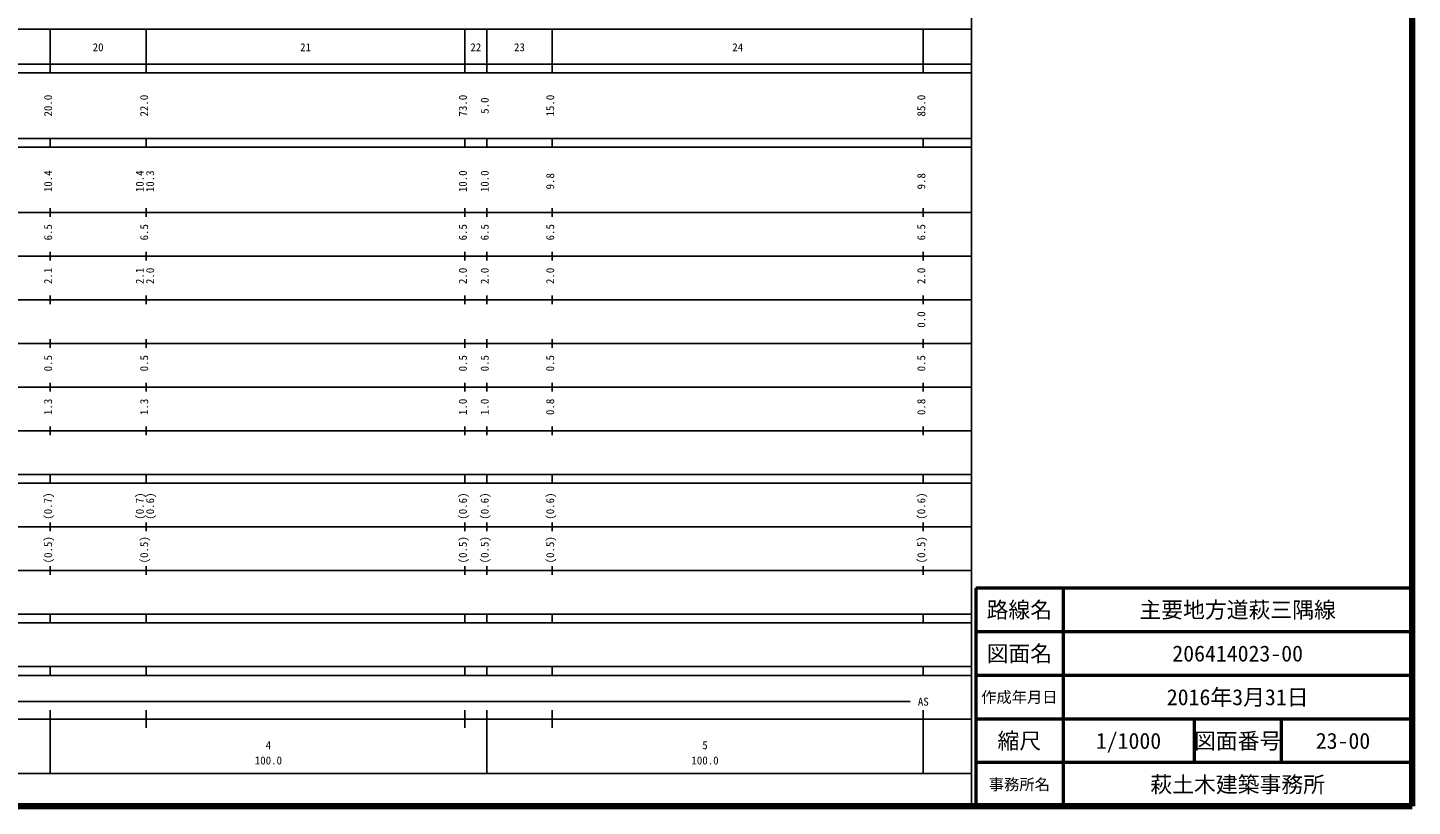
# Model space of a CAD drawing. Units: millimetres on the paper, enlarged 1000 times. Extents: x 40000 to 680000, y 20000 to 380000.
# Drawn here: x 362869 to 680000, y 20000 to 198357 of the extents above; entities that cross this region are included whole.
import ezdxf
from ezdxf.enums import TextEntityAlignment as Align

# ---------------------------------------------------------------- set-up
doc = ezdxf.new("R2010")
doc.units = ezdxf.units.MM
doc.header["$LTSCALE"] = 1000
for name, color, linetype, lineweight in [('M-TTL', 2, 'Continuous', 140), ('M-TTL-BAND', 7, 'Continuous', 25), ('M-TTL-FRAM', 2, 'Continuous', 50), ('M-TTL-LINE', 7, 'Continuous', 50)]:
    doc.layers.add(name, color=color, linetype=linetype, lineweight=lineweight)
doc.layers.add('M-TTL-TXT', color=7, linetype='Continuous')
doc.styles.add('ＭＳ ゴシック', font='')
doc.styles.get('ＭＳ ゴシック').set_extended_font_data('MS Gothic')

msp = doc.modelspace()

# ---------------------------------------------------------------- linework, layer by layer
at = {"layer": 'M-TTL'}
for p, q in [((680000, 20000), (680000, 380000)), ((40000, 20000), (680000, 20000))]:
    msp.add_line(p, q, dxfattribs=at)
at = {"layer": 'M-TTL-BAND'}
for p, q in [((579000, 20000), (579000, 370000)), ((68000, 198000), (579000, 198000)), ((368000, 188000), (368000, 198000)), ((390000, 188000), (390000, 198000)), ((463000, 188000), (463000, 198000)), ((468000, 188000), (468000, 198000)), ((483000, 188000), (483000, 198000)), ((568000, 188000), (568000, 198000)), ((40000, 190000), (579000, 190000)), ((40000, 188000), (579000, 188000)), ((40000, 173000), (579000, 173000)), ((368000, 171000), (368000, 173000)), ((390000, 171000), (390000, 173000)), ((463000, 171000), (463000, 173000)), ((468000, 171000), (468000, 173000)), ((483000, 171000), (483000, 173000)), ((568000, 171000), (568000, 173000)), ((40000, 171000), (579000, 171000)), ((40000, 156000), (579000, 156000)), ((368000, 155000), (368000, 157000)), ((390000, 155000), (390000, 157000)), ((463000, 155000), (463000, 157000)), ((468000, 155000), (468000, 157000)), ((483000, 155000), (483000, 157000)), ((568000, 155000), (568000, 157000)), ((46000, 146000), (579000, 146000)), ((368000, 145000), (368000, 147000)), ((390000, 145000), (390000, 147000)), ((463000, 145000), (463000, 147000)), ((468000, 145000), (468000, 147000)), ((483000, 145000), (483000, 147000)), ((568000, 145000), (568000, 147000)), ((368000, 135000), (368000, 137000)), ((390000, 135000), (390000, 137000)), ((463000, 135000), (463000, 137000)), ((468000, 135000), (468000, 137000)), ((483000, 135000), (483000, 137000)), ((568000, 135000), (568000, 137000)), ((52000, 136000), (579000, 136000)), ((368000, 125000), (368000, 127000)), ((390000, 125000), (390000, 127000)), ((463000, 125000), (463000, 127000)), ((468000, 125000), (468000, 127000)), ((483000, 125000), (483000, 127000)), ((568000, 125000), (568000, 127000)), ((46000, 126000), (579000, 126000)), ((52000, 116000), (579000, 116000)), ((368000, 115000), (368000, 117000)), ((390000, 115000), (390000, 117000)), ((463000, 115000), (463000, 117000)), ((468000, 115000), (468000, 117000)), ((483000, 115000), (483000, 117000)), ((568000, 115000), (568000, 117000)), ((46000, 106000), (579000, 106000)), ((368000, 105000), (368000, 107000)), ((390000, 105000), (390000, 107000)), ((463000, 105000), (463000, 107000)), ((468000, 105000), (468000, 107000)), ((483000, 105000), (483000, 107000)), ((568000, 105000), (568000, 107000)), ((40000, 96000), (579000, 96000)), ((368000, 94000), (368000, 96000)), ((390000, 94000), (390000, 96000)), ((463000, 94000), (463000, 96000)), ((468000, 94000), (468000, 96000)), ((483000, 94000), (483000, 96000)), ((568000, 94000), (568000, 96000)), ((40000, 94000), (579000, 94000)), ((49000, 84000), (579000, 84000)), ((368000, 83000), (368000, 85000)), ((390000, 83000), (390000, 85000)), ((463000, 83000), (463000, 85000)), ((468000, 83000), (468000, 85000)), ((483000, 83000), (483000, 85000)), ((568000, 83000), (568000, 85000)), ((40000, 74000), (579000, 74000)), ((368000, 73000), (368000, 75000)), ((390000, 73000), (390000, 75000)), ((463000, 73000), (463000, 75000)), ((468000, 73000), (468000, 75000)), ((483000, 73000), (483000, 75000)), ((568000, 73000), (568000, 75000)), ((40000, 64000), (579000, 64000)), ((368000, 62000), (368000, 64000)), ((390000, 62000), (390000, 64000)), ((463000, 62000), (463000, 64000)), ((468000, 62000), (468000, 64000)), ((483000, 62000), (483000, 64000)), ((568000, 62000), (568000, 64000)), ((40000, 62000), (579000, 62000)), ((40000, 52000), (579000, 52000)), ((368000, 50000), (368000, 52000)), ((390000, 50000), (390000, 52000)), ((463000, 50000), (463000, 52000)), ((468000, 50000), (468000, 52000)), ((483000, 50000), (483000, 52000)), ((568000, 50000), (568000, 52000)), ((40000, 50000), (579000, 50000)), ((71000, 44000), (565000, 44000)), ((368000, 27500), (368000, 42000)), ((390000, 38000), (390000, 42000)), ((463000, 38000), (463000, 42000)), ((468000, 27500), (468000, 42000)), ((483000, 38000), (483000, 42000)), ((568000, 27500), (568000, 42000)), ((40000, 40000), (579000, 40000)), ((68000, 27500), (579000, 27500))]:
    msp.add_line(p, q, dxfattribs=at)
at = {"layer": 'M-TTL-FRAM'}
for p, q in [((680000, 70000), (580000, 70000)), ((580000, 70000), (580000, 20000))]:
    msp.add_line(p, q, dxfattribs=at)
at = {"layer": 'M-TTL-LINE'}
for p, q in [((600000, 70000), (600000, 20000)), ((680000, 60000), (580000, 60000)), ((680000, 50000), (580000, 50000)), ((680000, 40000), (580000, 40000)), ((630000, 40000), (630000, 30000)), ((650000, 40000), (650000, 30000)), ((680000, 30000), (580000, 30000))]:
    msp.add_line(p, q, dxfattribs=at)

# ---------------------------------------------------------------- texts
at = {"layer": 'M-TTL-BAND', "style": 'ＭＳ ゴシック'}
for s, p in [('20', (379000, 192405)), ('21', (426500, 192405)), ('22', (465500, 192405)), ('23', (475500, 192405)), ('24', (525500, 192405)), ('AS', (568000, 42500)), ('4', (418000, 32523)), ('5', (518000, 32523)), ('100.0', (418000, 29033)), ('100.0', (518000, 29033))]:
    msp.add_text(s, height=1833, dxfattribs=at).set_placement(p, align=Align.BOTTOM_CENTER)
for s, p in [('20.0', (369000, 180500)), ('22.0', (391000, 180500)), ('73.0', (464000, 180500)), ('5.0', (469000, 180500)), ('15.0', (484000, 180500)), ('85.0', (569000, 180500)), ('10.4', (369000, 163174)), ('10.4', (390000, 163174)), ('10.3', (392370, 163174)), ('10.0', (464000, 163174)), ('10.0', (469000, 163174)), ('9.8', (484000, 163174)), ('9.8', (569000, 163174)), ('6.5', (369000, 151500)), ('6.5', (391000, 151500)), ('6.5', (464000, 151500)), ('6.5', (469000, 151500)), ('6.5', (484000, 151500)), ('6.5', (569000, 151500)), ('2.1', (369000, 141500)), ('2.1', (390000, 141500)), ('2.0', (392370, 141500)), ('2.0', (464000, 141500)), ('2.0', (469000, 141500)), ('2.0', (484000, 141500)), ('2.0', (569000, 141500)), ('0.0', (569000, 131500)), ('0.5', (369000, 121500)), ('0.5', (391000, 121500)), ('0.5', (464000, 121500)), ('0.5', (469000, 121500)), ('0.5', (484000, 121500)), ('0.5', (569000, 121500)), ('1.3', (369000, 111500)), ('1.3', (391000, 111500)), ('1.0', (464000, 111500)), ('1.0', (469000, 111500)), ('0.8', (484000, 111500)), ('0.8', (569000, 111500)), ('(0.7)', (369000, 88764)), ('(0.7)', (390000, 88764)), ('(0.6)', (392370, 88764)), ('(0.6)', (464000, 88764)), ('(0.6)', (469000, 88764)), ('(0.6)', (484000, 88764)), ('(0.6)', (569000, 88764)), ('(0.5)', (369000, 78764)), ('(0.5)', (391000, 78764)), ('(0.5)', (464000, 78764)), ('(0.5)', (469000, 78764)), ('(0.5)', (484000, 78764)), ('(0.5)', (569000, 78764))]:
    msp.add_text(s, height=1833, rotation=90, dxfattribs=at).set_placement(p, align=Align.BOTTOM_CENTER)
at = {"layer": 'M-TTL-TXT', "style": 'ＭＳ ゴシック'}
for s, height, p in [('路線名', 3666, (590000, 65000)), ('路線名', 3666, (590000, 65000)), ('主要地方道萩三隅線', 3666, (640000, 65000)), ('図面名', 3666, (590000, 55000)), ('図面名', 3666, (590000, 55000)), ('206414023-00', 3666, (640000, 55000)), ('作成年月日', 2566, (590000, 45000)), ('作成年月日', 2566, (590000, 45000)), ('2016年3月31日', 3666, (640000, 45000)), ('縮尺', 3666, (590000, 35000)), ('縮尺', 3666, (590000, 35000)), ('1/1000', 3666, (615000, 35000)), ('図面番号', 3666, (640000, 35000)), ('図面番号', 3666, (640000, 35000)), ('23-00', 3666, (664125, 35000)), ('事務所名', 2566, (590000, 25000)), ('事務所名', 2566, (590000, 25000)), ('萩土木建築事務所', 3666, (640000, 25000))]:
    msp.add_text(s, height=height, dxfattribs=at).set_placement(p, align=Align.MIDDLE_CENTER)

doc.saveas('drawing.dxf')
